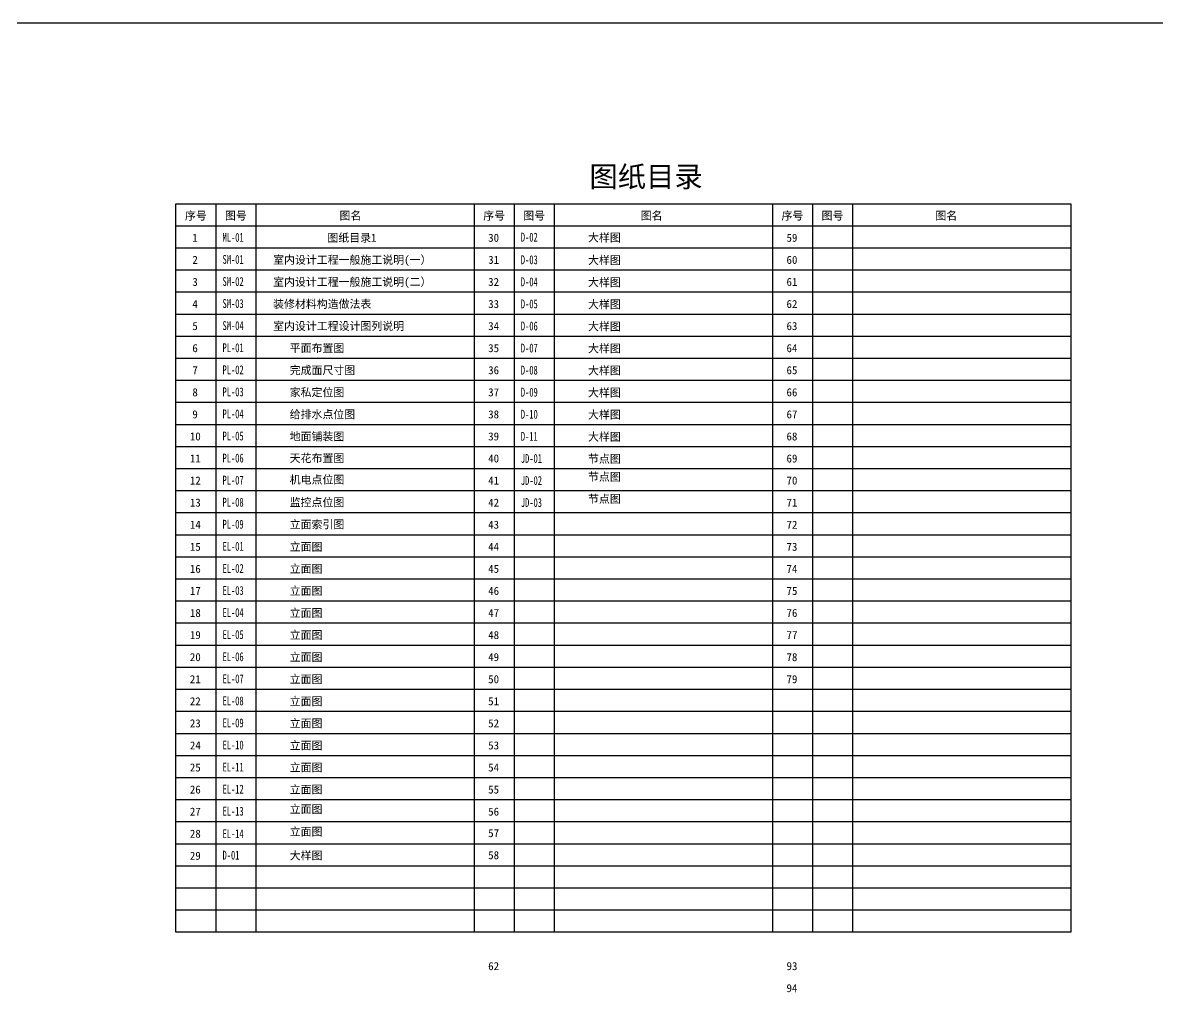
# Model space of a CAD drawing. Header units: millimetres. Extents: x -108685 to 756730, y -311791 to -113.
# Drawn here: x 55359 to 112042, y -63174 to -14715 of the extents above; entities that cross this region are included whole.
import ezdxf

# ---------------------------------------------------------------- set-up
doc = ezdxf.new("R2010")
doc.units = ezdxf.units.MM
doc.layers.add('W-文字', color=35, linetype='Continuous')
doc.styles.add('TF-宋体', font='SimSun.ttf', dxfattribs={"width": 0.7})
doc.styles.add('黑体', font='simhei.ttf')

msp = doc.modelspace()

# ---------------------------------------------------------------- linework, layer by layer
at = {"color": 28}
for p, q in [((65004.7, -23775.5), (65004.7, -30393.7)), ((67004.7, -23775.5), (67004.7, -30393.7)), ((77908, -23775.5), (77908, -60175.3)), ((79908, -23775.5), (79908, -24878.6)), ((81908, -23775.5), (81908, -24878.6)), ((92811.3, -23775.5), (92811.3, -60175.3)), ((94811.3, -23775.5), (94811.3, -30393.7)), ((96811.3, -23775.5), (96811.3, -30393.7)), ((107714.6, -24878.6), (63004.7, -24878.6)), ((79908, -24878.6), (79908, -60175.3)), ((81908, -24878.6), (81908, -60175.3)), ((107714.6, -25981.6), (63004.7, -25981.6)), ((107714.6, -27084.6), (63004.7, -27084.6)), ((107714.6, -28187.6), (63004.7, -28187.6)), ((107714.6, -29290.7), (63004.7, -29290.7)), ((107714.6, -30393.7), (63004.7, -30393.7)), ((65004.7, -30393.7), (65004.7, -60175.3)), ((67004.7, -30393.7), (67004.7, -60175.3)), ((94811.3, -30393.7), (94811.3, -60175.3)), ((96811.3, -30393.7), (96811.3, -60175.3)), ((107714.6, -31496.7), (63004.7, -31496.7)), ((107714.6, -32599.7), (63004.7, -32599.7)), ((107714.6, -33702.7), (63004.7, -33702.7)), ((107714.6, -34805.8), (63004.7, -34805.8)), ((107714.6, -35908.8), (63004.7, -35908.8)), ((107714.6, -37011.8), (63004.7, -37011.8)), ((107714.6, -38114.8), (63004.7, -38114.8)), ((107714.6, -39217.9), (63004.7, -39217.9)), ((107714.6, -40320.9), (63004.7, -40320.9)), ((107714.6, -41423.9), (63004.7, -41423.9)), ((107714.6, -42526.9), (63004.7, -42526.9)), ((107714.6, -43629.9), (63004.7, -43629.9)), ((107714.6, -44733), (63004.7, -44733)), ((107714.6, -45836), (63004.7, -45836)), ((107714.6, -46939), (63004.7, -46939)), ((107714.6, -48042), (63004.7, -48042)), ((107714.6, -49145.1), (63004.7, -49145.1)), ((107714.6, -50248.1), (63004.7, -50248.1)), ((107714.6, -51351.1), (63004.7, -51351.1)), ((107714.6, -52454.1), (63004.7, -52454.1)), ((107714.6, -53557.1), (63004.7, -53557.1)), ((107714.6, -54660.2), (63004.7, -54660.2)), ((107714.6, -55763.2), (63004.7, -55763.2)), ((107714.6, -56866.2), (63004.7, -56866.2)), ((107714.6, -57969.2), (63004.7, -57969.2)), ((107714.6, -59072.2), (63004.7, -59072.2))]:
    msp.add_line(p, q, dxfattribs=at)
msp.add_lwpolyline([(107714.6, -60175.3), (63004.7, -60175.3), (63004.7, -23775.5), (107714.6, -23775.5)], close=True, dxfattribs=at)
at = {"layer": 'W-文字', "color": 1}
msp.add_line((-108685.3, -14714.9), (756730.2, -14714.9), dxfattribs=at)

# ---------------------------------------------------------------- texts
at = {"color": 44, "style": '黑体'}
for s, height, p in [('图纸目录', 1036.8, (83672.1, -22927.5)), ('序号', 400, (63462.9, -24561.8)), ('图号', 400, (65462.9, -24561.8)), ('图名', 400, (71184.5, -24561.8)), ('序号', 400, (78366.2, -24561.8)), ('图号', 400, (80366.2, -24561.8)), ('图名', 400, (86233, -24561.8)), ('序号', 400, (93269.4, -24561.8)), ('图号', 400, (95269.4, -24561.8)), ('图名', 400, (100955.4, -24561.8)), ('1', 400, (63835.7, -25664.8)), ('图纸目录1', 400, (70581, -25664.8)), ('30', 400, (78614.1, -25664.8)), ('大样图', 400, (83600.6, -25656.6)), ('59', 400, (93517.4, -25664.8)), ('2', 400, (63835.7, -26767.9)), ('室内设计工程一般施工说明(一）', 400, (67867.7, -26767.9)), ('31', 400, (78614.1, -26767.9)), ('大样图', 400, (83600.6, -26786.5)), ('60', 400, (93517.4, -26767.9)), ('3', 400, (63835.7, -27870.9)), ('室内设计工程一般施工说明(二）', 400, (67867.7, -27870.9)), ('32', 400, (78614.1, -27870.9)), ('大样图', 400, (83600.6, -27889.5)), ('61', 400, (93517.4, -27870.9)), ('4', 400, (63835.7, -28973.9)), ('装修材料构造做法表', 400, (67867.7, -28973.9)), ('33', 400, (78614.1, -28973.9)), ('大样图', 400, (83600.6, -28992.6)), ('62', 400, (93517.4, -28973.9)), ('5', 400, (63835.7, -30076.9)), ('室内设计工程设计图列说明', 400, (67867.7, -30076.9)), ('34', 400, (78614.1, -30076.9)), ('大样图', 400, (83600.6, -30095.6)), ('63', 400, (93517.4, -30076.9)), ('6', 400, (63835.7, -31180)), ('平面布置图', 400, (68697.3, -31180.9)), ('35', 400, (78614.1, -31180)), ('大样图', 400, (83600.6, -31198.6)), ('64', 400, (93517.4, -31180)), ('7', 400, (63835.7, -32283)), ('完成面尺寸图', 400, (68697.3, -32283.9)), ('36', 400, (78614.1, -32283)), ('大样图', 400, (83600.6, -32301.6)), ('65', 400, (93517.4, -32283)), ('8', 400, (63835.7, -33386)), ('家私定位图', 400, (68697.3, -33386.9)), ('37', 400, (78614.1, -33386)), ('大样图', 400, (83600.6, -33404.6)), ('66', 400, (93517.4, -33386)), ('9', 400, (63835.7, -34489)), ('给排水点位图', 400, (68697.3, -34489.9)), ('38', 400, (78614.1, -34489)), ('大样图', 400, (83600.6, -34507.7)), ('67', 400, (93517.4, -34489)), ('地面铺装图', 400, (68697.3, -35593)), ('10', 400, (63710.8, -35592)), ('39', 400, (78614.1, -35592)), ('大样图', 400, (83600.6, -35610.7)), ('68', 400, (93517.4, -35592)), ('天花布置图', 400, (68697.3, -36679.8)), ('节点图', 400, (83600.6, -36713.7)), ('11', 400, (63710.8, -36695.1)), ('40', 400, (78614.1, -36695.1)), ('69', 400, (93517.4, -36695.1)), ('12', 400, (63710.8, -37798.1)), ('机电点位图', 400, (68697.3, -37754.3)), ('41', 400, (78614.1, -37798.1)), ('节点图', 400, (83600.6, -37612.8)), ('70', 400, (93517.4, -37798.1)), ('13', 400, (63710.8, -38901.1)), ('监控点位图', 400, (68697.3, -38884.8)), ('42', 400, (78614.1, -38901.1)), ('节点图', 400, (83600.6, -38715.8)), ('71', 400, (93517.4, -38901.1)), ('14', 400, (63710.8, -40004.1)), ('立面索引图', 400, (68697.3, -39987.8)), ('43', 400, (78614.1, -40004.1)), ('72', 400, (93517.4, -40004.1)), ('15', 400, (63710.8, -41107.2)), ('立面图', 400, (68697.3, -41108.1)), ('44', 400, (78614.1, -41107.2)), ('73', 400, (93517.4, -41107.2)), ('16', 400, (63710.8, -42210.2)), ('立面图', 400, (68697.3, -42211.1)), ('45', 400, (78614.1, -42210.2)), ('74', 400, (93517.4, -42210.2)), ('17', 400, (63710.8, -43313.2)), ('立面图', 400, (68697.3, -43314.1)), ('46', 400, (78614.1, -43313.2)), ('75', 400, (93517.4, -43313.2)), ('18', 400, (63710.8, -44416.2)), ('立面图', 400, (68697.3, -44417.1)), ('47', 400, (78614.1, -44416.2)), ('76', 400, (93517.4, -44416.2)), ('19', 400, (63710.8, -45519.2)), ('立面图', 400, (68697.3, -45520.1)), ('48', 400, (78614.1, -45519.2)), ('77', 400, (93517.4, -45519.2)), ('20', 400, (63710.8, -46622.3)), ('立面图', 400, (68697.3, -46623.2)), ('49', 400, (78614.1, -46622.3)), ('78', 400, (93517.4, -46622.3)), ('21', 400, (63710.8, -47725.3)), ('立面图', 400, (68697.3, -47726.2)), ('50', 400, (78614.1, -47725.3)), ('79', 400, (93517.4, -47725.3)), ('22', 400, (63710.8, -48828.3)), ('立面图', 400, (68697.3, -48829.2)), ('51', 400, (78614.1, -48828.3)), ('23', 400, (63710.8, -49931.3)), ('立面图', 400, (68697.3, -49932.2)), ('52', 400, (78614.1, -49931.3)), ('24', 400, (63710.8, -51034.4)), ('立面图', 400, (68697.3, -51035.3)), ('53', 400, (78614.1, -51034.4)), ('25', 400, (63710.8, -52137.4)), ('立面图', 400, (68697.3, -52138.3)), ('54', 400, (78614.1, -52137.4)), ('26', 400, (63710.8, -53240.4)), ('立面图', 400, (68697.3, -53241.3)), ('55', 400, (78614.1, -53240.4)), ('立面图', 400, (68697.3, -54219.8)), ('27', 400, (63710.8, -54343.4)), ('56', 400, (78614.1, -54343.4)), ('立面图', 400, (68697.3, -55344.8)), ('28', 400, (63710.8, -55446.4)), ('57', 400, (78614.1, -55419.5)), ('大样图', 400, (68697.3, -56541.2)), ('29', 400, (63710.8, -56549.5)), ('58', 400, (78614.1, -56522.5)), ('62', 400, (78614.1, -62064.6)), ('93', 400, (93517.4, -62064.6)), ('94', 400, (93517.4, -63167.6))]:
    msp.add_text(s, height=height, dxfattribs=at).set_placement(p)
at = {"color": 44, "style": 'TF-宋体', "width": 0.7}
for s, p in [('ML-01', (65342.3, -25664.8)), ('D-02', (80245.6, -25655.7)), ('SM-01', (65342.3, -26767.9)), ('D-03', (80245.6, -26785.6)), ('SM-02', (65342.3, -27870.9)), ('D-04', (80245.6, -27888.6)), ('SM-03', (65342.3, -28973.9)), ('D-05', (80245.6, -28991.6)), ('SM-04', (65342.3, -30076.9)), ('D-06', (80245.6, -30094.7)), ('PL-01', (65342.3, -31180)), ('D-07', (80245.6, -31197.7)), ('PL-02', (65342.3, -32283)), ('D-08', (80245.6, -32300.7)), ('PL-03', (65342.3, -33386)), ('D-09', (80245.6, -33403.7)), ('PL-04', (65342.3, -34489)), ('D-10', (80245.6, -34506.8)), ('PL-05', (65342.3, -35592)), ('D-11', (80245.6, -35609.8)), ('PL-06', (65342.3, -36695.1)), ('JD-01', (80245.6, -36712.8)), ('PL-07', (65342.3, -37798.1)), ('JD-02', (80245.6, -37815.8)), ('PL-08', (65342.3, -38901.1)), ('JD-03', (80245.6, -38918.8)), ('PL-09', (65342.3, -40004.1)), ('EL-01', (65342.3, -41107.2)), ('EL-02', (65342.3, -42210.2)), ('EL-03', (65342.3, -43313.2)), ('EL-04', (65342.3, -44416.2)), ('EL-05', (65342.3, -45519.2)), ('EL-06', (65342.3, -46622.3)), ('EL-07', (65342.3, -47725.3)), ('EL-08', (65342.3, -48828.3)), ('EL-09', (65342.3, -49931.3)), ('EL-10', (65342.3, -51034.4)), ('EL-11', (65342.3, -52137.4)), ('EL-12', (65342.3, -53240.4)), ('EL-13', (65342.3, -54343.4)), ('EL-14', (65342.3, -55468.4)), ('D-01', (65342.3, -56540.3))]:
    msp.add_text(s, height=443.38, dxfattribs=at).set_placement(p)

doc.saveas('drawing.dxf')
